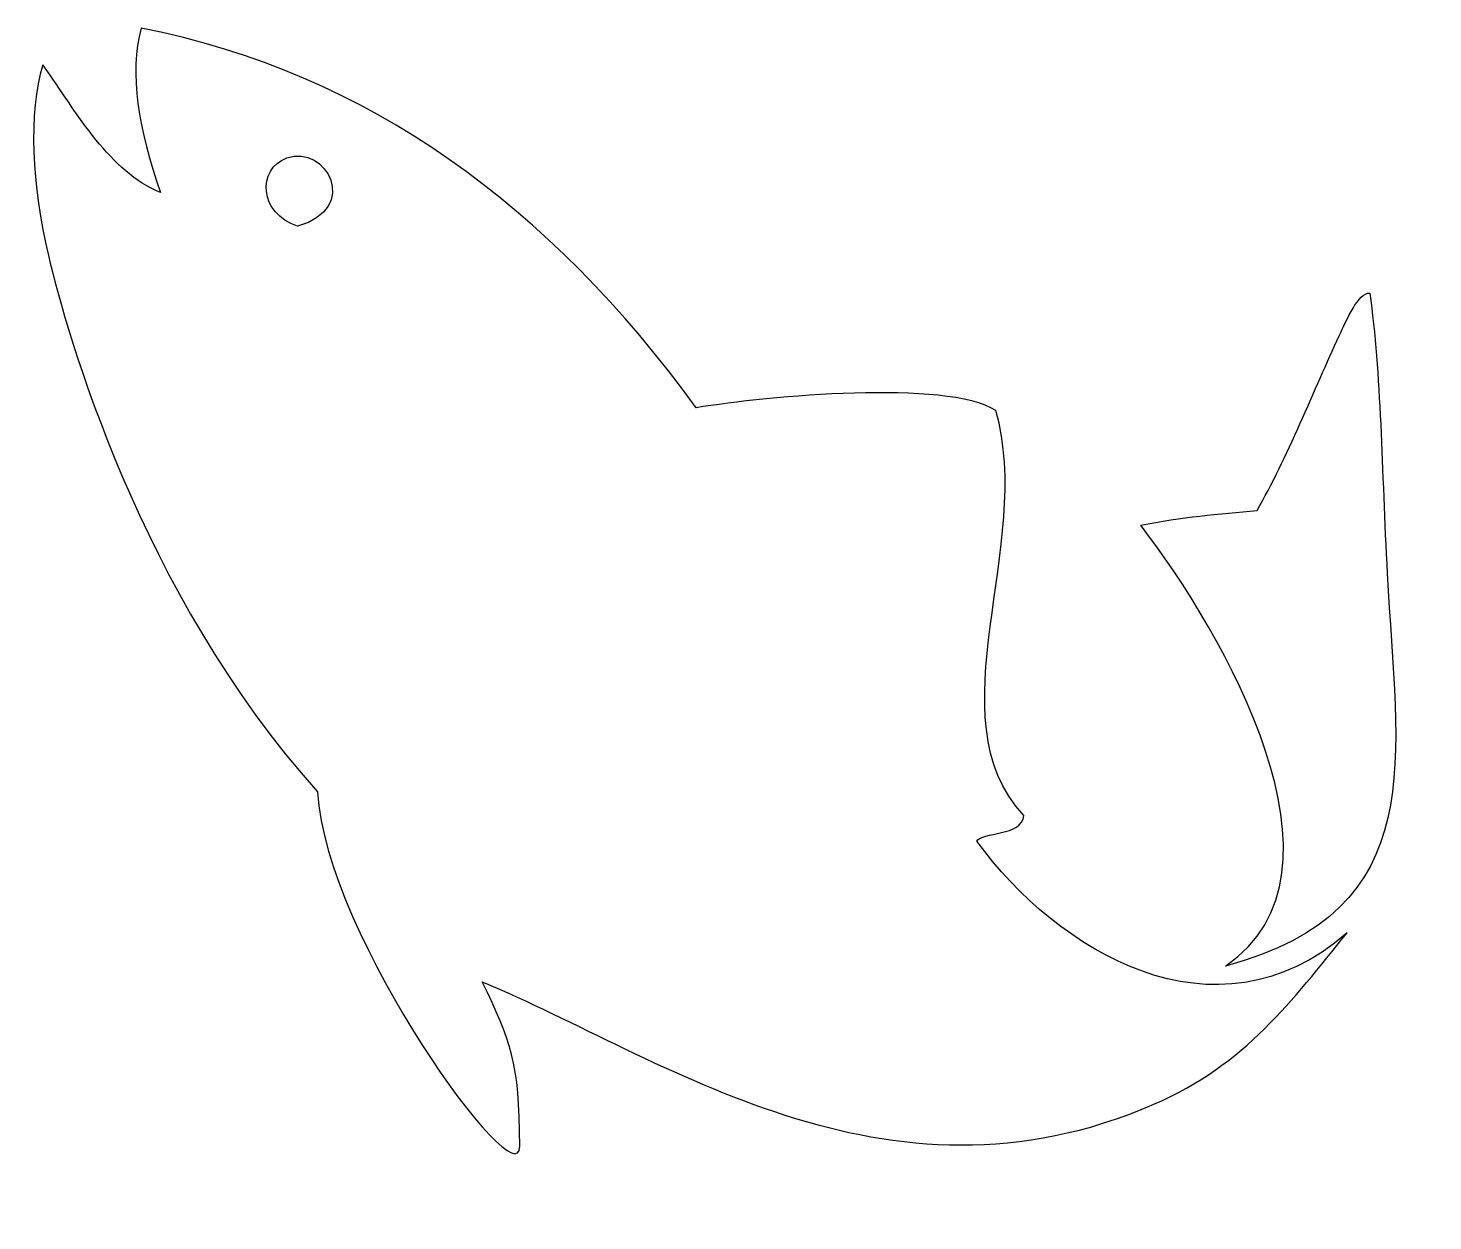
# Model space of a CAD drawing. Header units: centimetres. Extents: x -12.8 to 13.4, y -11.7 to 10.5.
import ezdxf

# ---------------------------------------------------------------- set-up
doc = ezdxf.new("R2010")
doc.units = ezdxf.units.CM
doc.header["$MEASUREMENT"] = 0
doc.layers.add('Layer 1', color=7, linetype='Continuous')

msp = doc.modelspace()

# ---------------------------------------------------------------- linework, layer by layer
at = {"layer": 'Layer 1'}
for points, knots in [([(8.16897, -9.50463), (3.16763, -11.67323), (-0.96265, -8.63008), (-4.32262, -7.22461), (-4.32262, -7.22461), (-3.79668, -8.34372), (-3.62917, -8.68847), (-3.62587, -10.28293), (-3.62587, -10.28293), (-3.62436, -11.31645), (-7.23524, -6.39541), (-7.38676, -3.69356), (-7.38676, -3.69356), (-10.71937, 0.02979), (-12.05599, 4.87085), (-12.3936, 6.28147), (-12.3936, 6.28147), (-12.70316, 7.57867), (-12.77089, 8.94204), (-12.49589, 9.83091), (-12.49589, 9.83091), (-11.83829, 8.90069), (-11.25002, 7.83712), (-10.30921, 7.45429), (-10.30921, 7.45429), (-10.72074, 8.62616), (-10.89746, 9.67557), (-10.66553, 10.51396), (-10.66553, 10.51396), (-6.43537, 9.68224), (-3.06707, 7.18746), (-0.34144, 3.45305), (-0.34144, 3.45305), (0.98732, 3.66824), (4.31102, 3.98039), (5.22838, 3.4018), (5.22838, 3.4018), (5.95456, 0.89588), (4.05321, -2.29833), (5.74868, -4.13345), (5.74868, -4.13345), (5.71836, -4.5263), (4.9649, -4.42677), (4.87788, -4.61269), (4.87788, -4.61269), (6.36912, -6.65657), (9.30637, -8.44746), (11.7635, -6.31719), (11.7635, -6.31719), (10.73744, -7.56806), (9.88625, -8.76038), (8.16897, -9.50463)], [0, 0, 0, 0, 0.07142857, 0.07142857, 0.07142857, 0.07142857, 0.14285714, 0.14285714, 0.14285714, 0.14285714, 0.21428571, 0.21428571, 0.21428571, 0.21428571, 0.28571429, 0.28571429, 0.28571429, 0.28571429, 0.35714286, 0.35714286, 0.35714286, 0.35714286, 0.42857143, 0.42857143, 0.42857143, 0.42857143, 0.5, 0.5, 0.5, 0.5, 0.57142857, 0.57142857, 0.57142857, 0.57142857, 0.64285714, 0.64285714, 0.64285714, 0.64285714, 0.71428571, 0.71428571, 0.71428571, 0.71428571, 0.78571429, 0.78571429, 0.78571429, 0.78571429, 0.85714286, 0.85714286, 0.85714286, 0.85714286, 1, 1, 1, 1]), ([(-7.75741, 6.83067), (-6.58369, 7.15134), (-7.22422, 8.3656), (-7.95516, 8.09808), (-7.95516, 8.09808), (-8.52423, 7.89109), (-8.47263, 7.06276), (-7.75741, 6.83067), (-7.75741, 6.83067), (-7.75741, 6.83067), (-7.75741, 6.83067), (-7.75741, 6.83067)], [0, 0, 0, 0, 0.25, 0.25, 0.25, 0.25, 0.5, 0.5, 0.5, 0.5, 1, 1, 1, 1]), ([(12.18376, 5.58382), (11.96908, 5.59739), (11.75963, 5.09328), (11.61647, 4.79002), (11.61647, 4.79002), (11.15977, 3.81807), (10.63693, 2.48119), (10.08826, 1.54305), (10.08826, 1.54305), (9.38153, 1.47706), (8.67827, 1.41944), (7.92532, 1.26555), (7.92532, 1.26555), (9.46064, -0.73227), (12.05914, -5.20468), (9.50279, -6.93262), (9.50279, -6.93262), (13.35922, -5.9035), (12.68978, -3.05116), (12.50867, 0.36628), (12.50867, 0.36628), (12.40601, 2.30508), (12.3972, 4.10181), (12.18376, 5.58382), (12.18376, 5.58382), (12.18376, 5.58382), (12.18376, 5.58382), (12.18376, 5.58382)], [0, 0, 0, 0, 0.125, 0.125, 0.125, 0.125, 0.25, 0.25, 0.25, 0.25, 0.375, 0.375, 0.375, 0.375, 0.5, 0.5, 0.5, 0.5, 0.625, 0.625, 0.625, 0.625, 0.75, 0.75, 0.75, 0.75, 1, 1, 1, 1])]:
    msp.add_open_spline(points, degree=3, knots=knots, dxfattribs=at)

doc.saveas('drawing.dxf')
